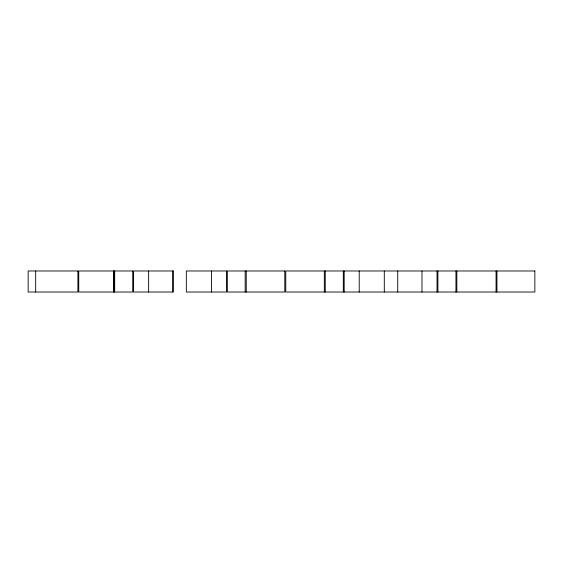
<?xml version="1.0" encoding="UTF-8"?>
<svg xmlns="http://www.w3.org/2000/svg" width="563" height="563" viewBox="0 0 563 563"><rect width="100%" height="100%" fill="white"/><g stroke="black" fill="none" stroke-linecap="round" stroke-linejoin="round"><path stroke-width="0.84" d="M496.932 270.979L496.932 292.021M496.059 270.979L496.059 292.021M456.839 270.979L456.839 292.021M455.946 270.979L455.946 292.021M437.915 270.979L437.915 292.021M437.015 270.979L437.015 292.021M421.983 270.979L421.983 292.021M397.724 270.979L397.724 292.021M384.297 270.979L384.297 292.021M359.208 270.979L359.208 292.021M344.176 270.979L344.176 292.021M343.31 270.979L343.31 292.021M325.252 270.979L325.252 292.021M324.316 270.979L324.316 292.021M246.242 270.979L246.242 292.021M245.158 270.979L245.158 292.021M211.449 270.979L211.449 292.021M172.897 270.979L172.897 292.021M148.639 270.979L148.639 292.021M114.683 270.979L114.683 292.021M113.881 270.979L113.881 292.021M113.782 270.979L113.782 292.021M35.673 270.979L35.673 292.021M77.891 270.979L28.15 270.979L28.15 292.021L77.891 292.021L77.891 270.979M132.741 270.979L78.757 270.979L78.757 292.021L132.741 292.021L132.741 270.979M173.094 270.979L133.607 270.979L133.607 292.021L173.094 292.021L173.094 270.979M226.481 270.979L186.325 270.979L186.325 292.021L226.481 292.021L226.481 270.979M284.794 270.979L227.346 270.979L227.346 292.021L284.794 292.021L284.794 270.979M534.85 270.979L285.758 270.979L285.758 292.021L534.85 292.021L534.85 270.979"/></g></svg>
